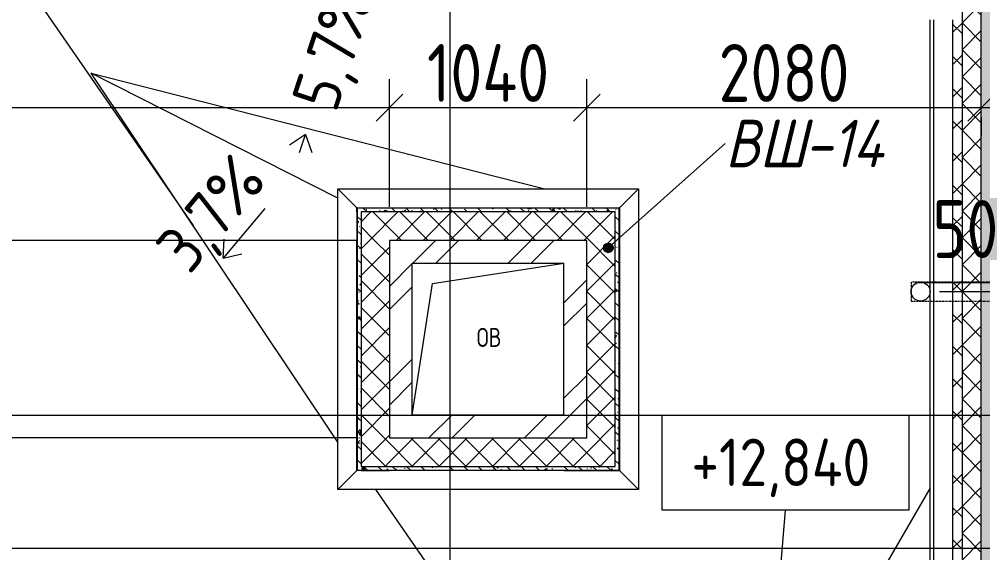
# Model space of a CAD drawing. Header units: millimetres. Extents: x -68946 to 690821, y -552984 to 293768.
# Drawn here: x 96196 to 101275, y -493030 to -490221 of the extents above; entities that cross this region are included whole.
import ezdxf

# ---------------------------------------------------------------- set-up
doc = ezdxf.new("R2010")
doc.units = ezdxf.units.MM
doc.linetypes.add('200_ШТРИХ_ш1п0_6_', pattern=[8, 5, -3])
doc.linetypes.add('ADSK_Линия сетки', pattern=[2500, 2000, -250, 0, -250])
doc.layers.get('Defpoints').update_dxf_attribs({"color": 250})
for name, color, linetype, lineweight in [('Аннотация', 250, 'Continuous', 20), ('Крыша', 7, 'Continuous', 5), ('Линии', 7, 'Continuous', 5), ('Ограждение', 7, 'Continuous', 5), ('Окна', 7, 'Continuous', 5), ('Оси', 250, 'Continuous', 9), ('Отметки', 7, 'Continuous', 9), ('Размеры', 7, 'Continuous', 9), ('Стены внутренние', 7, 'Continuous', 9), ('Стены наружные', 7, 'Continuous', 9), ('Стены отделка', 7, 'Continuous', 13), ('Стены перегородки', 7, 'Continuous', 13), ('Стены штриховка', 250, 'Continuous', 9), ('Узлы', 250, 'Continuous', 18)]:
    doc.layers.add(name, color=color, linetype=linetype, lineweight=lineweight)
doc.styles.add('GOST Common_1', font='', dxfattribs={"width": 0.9, "height": 250})
doc.styles.add('GOST Common_2', font='', dxfattribs={"width": 0.8, "height": 350})
doc.styles.add('GOST Common_I', font='', dxfattribs={"width": 0.9, "height": 250})
doc.styles.add('ISOCPEUR', font='isocpeur.ttf', dxfattribs={"width": 0.8, "height": 100})
doc.styles.add('ISOCPEUR_1', font='isocpeur.ttf', dxfattribs={"width": 0.9, "height": 250})
doc.styles.add('А3', font='ГОСТ тип А.ttf')
doc.styles.get('GOST Common_1').set_extended_font_data('GOST Common')
doc.styles.get('GOST Common_2').set_extended_font_data('GOST Common')
doc.styles.get('GOST Common_I').set_extended_font_data('GOST Common', italic=True)
doc.dimstyles.new('ADSK_Основной_2_мм', dxfattribs={"dimscale": 304.8, "dimtxt": 201.142999, "dimasz": 0.463911, "dimexe": 0.492126, "dimexo": 0.492126, "dimgap": 0.098425, "dimtad": 1, "dimdec": 0, "dimdsep": 46, "dimtxsty": 'GOST Common_2', "dimblk1": 'OBLIQUE', "dimblk2": 'OBLIQUE', "dimsah": 1, "dimcen": 0.09, "dimdle": 0.492126, "dimazin": 0, "dimtfac": 1, "dimtdec": 4, "dimtix": 1, "dimtmove": 1, "dimatfit": 3, "dimfxl": 1, "dimtvp": 1, "dimtolj": 1, "dimtzin": 0, "dimlwd": 9, "dimlwe": 9, "dimarcsym": 2})
doc.dimstyles.new('ADSK_Основной_2_мм_1', dxfattribs={"dimscale": 304.8, "dimtxt": 201.142999, "dimasz": 0.463911, "dimexe": 0.492126, "dimexo": 0.492126, "dimgap": 0.098425, "dimtad": 1, "dimdec": 0, "dimdsep": 46, "dimtxsty": 'GOST Common_2', "dimblk1": 'OBLIQUE', "dimblk2": 'OBLIQUE', "dimsah": 1, "dimcen": 0.09, "dimdle": 0.492126, "dimazin": 0, "dimtfac": 1, "dimtdec": 4, "dimtix": 1, "dimtmove": 0, "dimatfit": 3, "dimfxl": 1, "dimtvp": 1, "dimtolj": 1, "dimtzin": 0, "dimlwd": 9, "dimlwe": 9, "dimarcsym": 2})
pattern_1 = [(45, (23667.23, -543980.64), (-70.71068, 70.71068), []), (135, (23667.23, -543980.64), (-70.71068, -70.71068), [])]
pattern_2 = [(135, (23667.23, -543980.64), (-84.85281, -84.85281), []), (225, (23667.23, -543980.64), (84.85281, -84.85281), [])]
pattern_3 = [(45, (23667.23, -543980.64), (-251.4472, 251.4472), []), (45, (23667.23, -543599.64), (-251.4472, 251.4472), [])]
pattern_4 = [(135, (23667.23, -543980.64), (-75.43415, -75.43415), [106.68, -17.78, 3.556, -17.78]), (135, (23667.23, -543905.25), (-75.43415, -75.43415), []), (50, (23667.23, -543980.64), (127.52922, -11.15758), [13.335, -146.685]), (355, (23667.23, -543980.64), (-24.66966, 133.74002), [10.668, -117.348]), (100.451, (23677.86, -543981.57), (102.85973, 122.58178), [11.333, -124.663]), (46.184, (23667.23, -543945.08), (189.75516, -29.43036), [20.002, -220.027]), (96.636, (23683.04, -543947.53), (166.1822, 173.1996), [17, -186.995]), (351.184, (23667.23, -543945.08), (166.18393, 173.19757), [16.002, -176.022]), (21, (23685.01, -543953.97), (106.13027, -71.58603), [13.335, -146.685]), (326, (23685.01, -543953.97), (43.26188, 128.93175), [10.668, -117.348]), (71.451, (23693.85, -543959.94), (149.39198, 57.34505), [11.333, -124.663]), (37.5, (23667.23, -543980.64), (2.162228, 59.188357), [3.353, -112.573, 3.353, -115.773, -117.793]), (37.5, (23667.23, -543980.64), (2.162228, 59.188357), [-235.052, 3.353, -114.44]), (7.5, (23667.23, -543980.64), (46.773857, 70.126152), [3.353, -64.567, 3.353, -109.906, -44.895]), (7.5, (23667.23, -543980.64), (46.773857, 70.126152), [-181.178, 3.353, -41.542]), (327.5, (23627.58, -543980.64), (94.913671, -4.010093), [3.353, -41.097, 3.353, -135.331, -184.023]), (327.5, (23627.58, -543980.64), (94.913671, -4.010093), [-183.134, 3.353, -180.67]), (317.5, (23609.8, -543980.64), (103.69057, 17.79882), [3.353, -54.432, 3.353, -88.748, -130.683]), (317.5, (23609.8, -543980.64), (103.69057, 17.79882), [-149.885, 3.353, -127.33])]

# ---------------------------------------------------------------- blocks, each defined once
blk = doc.blocks.new('_Wn_-As_OpeningMEP_floor__Rectangular - _Wn_-As_OpeningMEP_floor__Rectangular-38095726-АР3_Кладочный план кровли _17_930 С2-3')
at = {"layer": 'Узлы', "lineweight": 5}
for p, q in [((-292.8, 342.8), (400, 450)), ((-400, -350), (-292.8, 342.8))]:
    blk.add_line(p, q, dxfattribs=at)
blk = doc.blocks.new('Ограждение - Ограждение-35727592-АР3_Кладочный план кровли _17_930 С2-3')
at = {"layer": 'Ограждение'}
for p, q in [((74208, 51283), (74208, 52867)), ((74308, 52767), (74208, 52867)), ((74208, 52867), (75792, 52867)), ((75792, 52867), (75692, 52767)), ((75792, 52867), (75792, 51283)), ((74308, 52767), (74308, 52765)), ((74310, 52767), (74308, 52767)), ((75692, 52767), (75690, 52767)), ((75692, 52765), (75692, 52767)), ((74308, 51383), (74208, 51283)), ((74308, 51385), (74308, 51383)), ((74308, 51383), (74310, 51383)), ((75690, 51383), (75692, 51383)), ((75692, 51383), (75692, 51385)), ((75692, 51383), (75792, 51283)), ((75792, 51283), (74208, 51283))]:
    blk.add_line(p, q, dxfattribs=at)
blk = doc.blocks.new('Высотные отметки - Рамка-32693647-АР3_Кладочный план кровли _17_930 С2-3')
at = {"layer": 'Аннотация'}
for p, q in [((-6.5, 0), (-6.5, 5)), ((-6.5, 5), (6.5, 5)), ((6.5, 5), (6.5, 0)), ((6.5, 0), (-6.5, 0))]:
    blk.add_line(p, q, dxfattribs=at)
blk = doc.blocks.new('_Oblique')
at = {"color": 0, "linetype": 'ByBlock', "lineweight": -2}
blk.add_line((-0.5, -0.5), (0.5, 0.5), dxfattribs=at)
blk = doc.blocks.new('*D6163')
at = {"layer": 'Defpoints', "color": 0, "lineweight": 30, "transparency": 16777216}
for p in [(93167.2, -490586.2), (98147.2, -490686.2), (98147.2, -491359.6)]:
    blk.add_point(p, dxfattribs=at)
at = {"layer": 'Размеры', "color": 0, "lineweight": 9, "transparency": 16777216}
for p, q in [((98147.2, -491209.6), (98147.2, -490536.2)), ((93017.2, -490686.2), (98297.2, -490686.2)), ((93167.2, -490736.2), (93167.2, -490836.2))]:
    blk.add_line(p, q, dxfattribs=at)
at = {"layer": 'Размеры', "color": 0, "lineweight": 9, "transparency": 16777216, "xscale": 141.4, "yscale": 141.4, "zscale": 141.4, "rotation": 180}
blk.add_blockref('_Oblique', (93167.2, -490686.2), dxfattribs=at)
at = {"layer": 'Размеры', "color": 0, "lineweight": 9, "transparency": 16777216, "xscale": 141.4, "yscale": 141.4, "zscale": 141.4}
blk.add_blockref('_Oblique', (98147.2, -490686.2), dxfattribs=at)
at = {"layer": 'Размеры', "color": 0, "transparency": 16777216, "insert": (94885.2, -490091.7), "char_height": 304.8, "width": 625.93, "attachment_point": 1, "line_spacing_factor": 1.022761, "style": 'А3'}
blk.add_mtext('\\A1;4980', dxfattribs=at)
blk = doc.blocks.new('*D6164')
at = {"layer": 'Defpoints', "color": 0, "lineweight": 30, "transparency": 16777216}
for p in [(99187.2, -490686.2), (98147.2, -491359.6), (99187.2, -491359.6)]:
    blk.add_point(p, dxfattribs=at)
at = {"layer": 'Размеры', "color": 0, "lineweight": 9, "transparency": 16777216}
for p, q in [((98147.2, -491209.6), (98147.2, -490536.2)), ((99187.2, -491209.6), (99187.2, -490536.2)), ((97997.2, -490686.2), (99337.2, -490686.2))]:
    blk.add_line(p, q, dxfattribs=at)
at = {"layer": 'Размеры', "color": 0, "lineweight": 9, "transparency": 16777216, "xscale": 141.4, "yscale": 141.4, "zscale": 141.4, "rotation": 180}
blk.add_blockref('_Oblique', (98147.2, -490686.2), dxfattribs=at)
at = {"layer": 'Размеры', "color": 0, "lineweight": 9, "transparency": 16777216, "xscale": 141.4, "yscale": 141.4, "zscale": 141.4}
blk.add_blockref('_Oblique', (99187.2, -490686.2), dxfattribs=at)
at = {"layer": 'Размеры', "color": 0, "transparency": 16777216, "insert": (98667.2, -490503.8), "char_height": 304.8, "width": 580.928, "attachment_point": 5, "style": 'А3'}
blk.add_mtext('\\A1;1040', dxfattribs=at)
blk = doc.blocks.new('*D6165')
at = {"layer": 'Defpoints', "color": 0, "lineweight": 30, "transparency": 16777216}
for p in [(101267.2, -490586.2), (101267.2, -490686.2), (99187.2, -491359.6)]:
    blk.add_point(p, dxfattribs=at)
at = {"layer": 'Размеры', "color": 0, "lineweight": 9, "transparency": 16777216}
for p, q in [((99187.2, -491209.6), (99187.2, -490536.2)), ((99037.2, -490686.2), (101417.2, -490686.2)), ((101267.2, -490736.2), (101267.2, -490836.2))]:
    blk.add_line(p, q, dxfattribs=at)
at = {"layer": 'Размеры', "color": 0, "lineweight": 9, "transparency": 16777216, "xscale": 141.4, "yscale": 141.4, "zscale": 141.4, "rotation": 180}
blk.add_blockref('_Oblique', (99187.2, -490686.2), dxfattribs=at)
at = {"layer": 'Размеры', "color": 0, "lineweight": 9, "transparency": 16777216, "xscale": 141.4, "yscale": 141.4, "zscale": 141.4}
blk.add_blockref('_Oblique', (101267.2, -490686.2), dxfattribs=at)
at = {"layer": 'Размеры', "color": 0, "transparency": 16777216, "insert": (100227.2, -490503.8), "char_height": 304.8, "width": 605.475, "attachment_point": 5, "style": 'А3'}
blk.add_mtext('\\A1;2080', dxfattribs=at)
blk = doc.blocks.new('*D6206')
at = {"layer": 'Defpoints', "color": 0, "lineweight": 30, "transparency": 16777216}
for p in [(99478.2, -490046.1), (95809.4, -491385.6), (98121.2, -491385.6)]:
    blk.add_point(p, dxfattribs=at)
at = {"layer": 'Размеры', "color": 0, "lineweight": 9, "transparency": 16777216}
for p, q in [((95809.4, -489896.1), (95809.4, -491535.6)), ((99328.2, -490046.1), (95659.4, -490046.1)), ((97971.2, -491385.6), (95659.4, -491385.6))]:
    blk.add_line(p, q, dxfattribs=at)
at = {"layer": 'Размеры', "color": 0, "lineweight": 9, "transparency": 16777216, "xscale": 141.4, "yscale": 141.4, "zscale": 141.4}
for p, rotation in [((95809.4, -490046.1), 90), ((95809.4, -491385.6), 270)]:
    blk.add_blockref('_Oblique', p, dxfattribs=dict(at, rotation=rotation))
at = {"layer": 'Размеры', "color": 0, "transparency": 16777216, "insert": (95627, -490715.9), "char_height": 304.8, "width": 560.473, "attachment_point": 5, "rotation": 90, "style": 'А3'}
blk.add_mtext('\\A1;1339', dxfattribs=at)
blk = doc.blocks.new('*D6207')
at = {"layer": 'Defpoints', "color": 0, "lineweight": 30, "transparency": 16777216}
for p in [(98121.2, -491385.6), (95809.4, -492425.6), (98121.2, -492425.6)]:
    blk.add_point(p, dxfattribs=at)
at = {"layer": 'Размеры', "color": 0, "lineweight": 9, "transparency": 16777216}
for p, q in [((95809.4, -491235.6), (95809.4, -492575.6)), ((97971.2, -491385.6), (95659.4, -491385.6)), ((97971.2, -492425.6), (95659.4, -492425.6))]:
    blk.add_line(p, q, dxfattribs=at)
at = {"layer": 'Размеры', "color": 0, "lineweight": 9, "transparency": 16777216, "xscale": 141.4, "yscale": 141.4, "zscale": 141.4}
for p, rotation in [((95809.4, -491385.6), 90), ((95809.4, -492425.6), 270)]:
    blk.add_blockref('_Oblique', p, dxfattribs=dict(at, rotation=rotation))
at = {"layer": 'Размеры', "color": 0, "transparency": 16777216, "insert": (95627, -491905.6), "char_height": 304.8, "width": 580.928, "attachment_point": 5, "rotation": 90, "style": 'А3'}
blk.add_mtext('\\A1;1040', dxfattribs=at)
blk = doc.blocks.new('*D6208')
at = {"layer": 'Defpoints', "color": 0, "lineweight": 30, "transparency": 16777216}
for p in [(98121.2, -492425.6), (95809.4, -493865.6), (97662.2, -493865.6)]:
    blk.add_point(p, dxfattribs=at)
at = {"layer": 'Размеры', "color": 0, "lineweight": 9, "transparency": 16777216}
for p, q in [((95809.4, -492275.6), (95809.4, -494015.6)), ((97971.2, -492425.6), (95659.4, -492425.6)), ((97512.2, -493865.6), (95659.4, -493865.6))]:
    blk.add_line(p, q, dxfattribs=at)
at = {"layer": 'Размеры', "color": 0, "lineweight": 9, "transparency": 16777216, "xscale": 141.4, "yscale": 141.4, "zscale": 141.4}
for p, rotation in [((95809.4, -492425.6), 90), ((95809.4, -493865.6), 270)]:
    blk.add_blockref('_Oblique', p, dxfattribs=dict(at, rotation=rotation))
at = {"layer": 'Размеры', "color": 0, "transparency": 16777216, "insert": (95627, -493145.6), "char_height": 304.8, "width": 601.383, "attachment_point": 5, "rotation": 90, "style": 'А3'}
blk.add_mtext('\\A1;1440', dxfattribs=at)
blk = doc.blocks.new('*D6222')
at = {"layer": 'Defpoints', "color": 0, "lineweight": 30, "transparency": 16777216}
for p in [(101467.2, -491964.7), (101517.2, -491964.7), (101517.2, -492064.7)]:
    blk.add_point(p, dxfattribs=at)
at = {"layer": 'Размеры', "color": 0, "lineweight": 9, "transparency": 16777216}
for p, q in [((101342.4, -491609.8), (100916.7, -491609.8)), ((101492.2, -492064.7), (101342.4, -491609.8)), ((101467.2, -492064.7), (101325.8, -492064.7)), ((101467.2, -492064.7), (101517.2, -492064.7)), ((101467.2, -492064.7), (101517.2, -492064.7)), ((101517.2, -492064.7), (101658.6, -492064.7)), ((101467.2, -492114.7), (101467.2, -492214.7)), ((101517.2, -492114.7), (101517.2, -492214.7))]:
    blk.add_line(p, q, dxfattribs=at)
at = {"layer": 'Размеры', "color": 0, "lineweight": 9, "transparency": 16777216, "xscale": 141.4, "yscale": 141.4, "zscale": 141.4}
blk.add_blockref('_Oblique', (101467.2, -492064.7), dxfattribs=at)
at = {"layer": 'Размеры', "color": 0, "lineweight": 9, "transparency": 16777216, "xscale": 141.4, "yscale": 141.4, "zscale": 141.4, "rotation": 180}
blk.add_blockref('_Oblique', (101517.2, -492064.7), dxfattribs=at)
at = {"layer": 'Размеры', "color": 0, "transparency": 16777216, "insert": (101009.7, -491173.4), "char_height": 304.8, "width": 302.737, "attachment_point": 1, "line_spacing_factor": 1.022761, "style": 'А3'}
blk.add_mtext('\\A1;50', dxfattribs=at)
blk = doc.blocks.new('*D6204')
at = {"layer": 'Defpoints', "color": 0, "lineweight": 30, "transparency": 16777216}
for p in [(100897.2, -491655.2), (100897.2, -497555.2), (103581.9, -497555.2)]:
    blk.add_point(p, dxfattribs=at)
at = {"layer": 'Размеры', "color": 0, "lineweight": 9, "transparency": 16777216}
for p, q in [((103581.9, -491505.2), (103581.9, -497705.2)), ((101047.2, -491655.2), (103731.9, -491655.2)), ((101047.2, -497555.2), (103731.9, -497555.2))]:
    blk.add_line(p, q, dxfattribs=at)
at = {"layer": 'Размеры', "color": 0, "lineweight": 9, "transparency": 16777216, "xscale": 141.4, "yscale": 141.4, "zscale": 141.4}
for p, rotation in [((103581.9, -491655.2), 90), ((103581.9, -497555.2), 270)]:
    blk.add_blockref('_Oblique', p, dxfattribs=dict(at, rotation=rotation))
at = {"layer": 'Размеры', "color": 0, "transparency": 16777216, "insert": (103399.5, -494605.2), "char_height": 304.8, "width": 605.475, "attachment_point": 5, "rotation": 90, "style": 'А3'}
blk.add_mtext('\\A1;5900', dxfattribs=at)

msp = doc.modelspace()

# ---------------------------------------------------------------- hatches: boundary and pattern name
at = {"layer": 'Аннотация'}
h = msp.add_hatch(color=256, dxfattribs=at)
edge = h.paths.add_edge_path()
edge.add_arc((99300.8253, -491425.285), 25, 0, 360)
at = {"layer": 'Стены внутренние', "lineweight": 5}
h = msp.add_hatch(dxfattribs=at)
h.set_pattern_fill('FP_1', color=256, style=0, pattern_type=2)
h.set_pattern_definition([(135, (23667.23, -543980.64), (-142.5619, -142.5619), []), (135, (23809.8, -543980.64), (-142.5619, -142.5619), [252.016, -50.403, 3.353, -47.05])])
h.paths.add_polyline_path([(101467.2298, -504205.6404), (101467.2298, -485075.6404), (101392.2298, -485000.6404), (101467.2298, -485000.6404), (101467.2298, -484905.6404), (101267.2298, -484905.6404), (101267.2298, -504205.6404)])
at = {"layer": 'Стены наружные', "lineweight": 5}
h = msp.add_hatch(dxfattribs=at)
h.set_pattern_fill('FP_34', color=256, style=0, pattern_type=2)
h.set_pattern_definition(pattern_2)
h.paths.add_polyline_path([(101117.2298, -490224.1477), (101167.2298, -490224.1477), (101167.2298, -485605.641), (101117.2298, -485605.641), (101117.2298, -490218.1477)])
h.paths.add_polyline_path([(101117.2298, -485405.641), (101167.2298, -485405.641), (101167.2298, -485155.641), (101117.2298, -485155.641), (101117.2298, -485305.641)])
h = msp.add_hatch(dxfattribs=at)
h.set_pattern_fill('FP_33', color=256, style=0, pattern_type=2)
h.set_pattern_definition(pattern_1)
h.paths.add_polyline_path([(101267.2298, -490224.1477), (101267.2298, -485405.641), (101167.2298, -485405.641), (101167.2298, -490224.1477), (101246.8023, -490224.1477)])
h = msp.add_hatch(dxfattribs=at)
h.set_pattern_fill('FP_34', color=256, style=0, pattern_type=2)
h.set_pattern_definition(pattern_2)
h.paths.add_polyline_path([(101117.2298, -504305.6404), (101167.2298, -504305.6404), (101167.2298, -490224.1477), (101117.2298, -490224.1477), (101117.2298, -504205.6404)])
h = msp.add_hatch(dxfattribs=at)
h.set_pattern_fill('FP_33', color=256, style=0, pattern_type=2)
h.set_pattern_definition(pattern_1)
h.paths.add_polyline_path([(101246.8023, -504205.6404), (101267.2298, -504205.6404), (101267.2298, -490224.1477), (101167.2298, -490224.1477), (101167.2298, -504205.6404)])
h = msp.add_hatch(dxfattribs=at)
h.set_pattern_fill('FP_48', color=256, style=0, pattern_type=2)
h.set_pattern_definition(pattern_4)
h.paths.add_polyline_path([(97997.2298, -492595.6404), (97997.2298, -491235.6404), (97975.2298, -491235.6404), (97975.2298, -491505.6404), (97977.2298, -491505.6404), (97977.2298, -492595.6404)])
h = msp.add_hatch(dxfattribs=at)
h.set_pattern_fill('FP_48', color=256, style=0, pattern_type=2)
h.set_pattern_definition(pattern_4)
h.paths.add_polyline_path([(99067.2298, -491235.6404), (99337.2298, -491235.6404), (99337.2298, -491213.6404), (99067.2298, -491213.6404), (99067.2298, -491215.6404), (97977.2298, -491215.6404), (97977.2298, -491235.6404), (98411.3174, -491235.6404)])
h = msp.add_hatch(dxfattribs=at)
h.set_pattern_fill('FP_33', color=256, style=0, pattern_type=2)
h.set_pattern_definition(pattern_1)
h.paths.add_polyline_path([(99067.2298, -491385.6404), (99187.2298, -491385.6404), (99187.2298, -491235.6404), (97997.2298, -491235.6404), (97997.2298, -491385.6404), (98411.3174, -491385.6404)])
h = msp.add_hatch(dxfattribs=at)
h.set_pattern_fill('FP_33', color=256, style=0, pattern_type=2)
h.set_pattern_definition(pattern_1)
h.paths.add_polyline_path([(99337.2298, -492575.6404), (99337.2298, -491235.6404), (99187.2298, -491235.6404), (99187.2298, -492575.6404)])
h = msp.add_hatch(dxfattribs=at)
h.set_pattern_fill('FP_48', color=256, style=0, pattern_type=2)
h.set_pattern_definition(pattern_4)
h.paths.add_polyline_path([(99357.2298, -492595.6404), (99357.2298, -491215.6404), (99337.2298, -491215.6404), (99337.2298, -492595.6404)])
h = msp.add_hatch(dxfattribs=at)
h.set_pattern_fill('FP_33', color=256, style=0, pattern_type=2)
h.set_pattern_definition(pattern_1)
h.paths.add_polyline_path([(98147.2298, -492575.6404), (98147.2298, -491385.6404), (97997.2298, -491385.6404), (97997.2298, -492575.6404)])
h = msp.add_hatch(dxfattribs=at)
h.set_pattern_fill('FP_43', color=256, style=0, pattern_type=2)
h.set_pattern_definition(pattern_3)
h.paths.add_polyline_path([(98411.3174, -491505.6404), (99067.2298, -491505.6404), (99067.2298, -491385.6404), (98147.2298, -491385.6404), (98147.2298, -491505.6404), (98267.2298, -491505.6404)])
h = msp.add_hatch(dxfattribs=at)
h.set_pattern_fill('FP_43', color=256, style=0, pattern_type=2)
h.set_pattern_definition(pattern_3)
h.paths.add_polyline_path([(99187.2298, -492425.6404), (99187.2298, -491385.6404), (99067.2298, -491385.6404), (99067.2298, -492425.6404)])
h = msp.add_hatch(dxfattribs=at)
h.set_pattern_fill('FP_43', color=256, style=0, pattern_type=2)
h.set_pattern_definition(pattern_3)
h.paths.add_polyline_path([(98267.2298, -492425.6404), (98267.2298, -491505.6404), (98147.2298, -491505.6404), (98147.2298, -492425.6404)])
h = msp.add_hatch(dxfattribs=at)
h.set_pattern_fill('FP_43', color=256, style=0, pattern_type=2)
h.set_pattern_definition(pattern_3)
h.paths.add_polyline_path([(98411.3174, -492425.6404), (99067.2298, -492425.6404), (99067.2298, -492305.6404), (98267.2298, -492305.6404), (98267.2298, -492425.6404)])
h = msp.add_hatch(dxfattribs=at)
h.set_pattern_fill('FP_33', color=256, style=0, pattern_type=2)
h.set_pattern_definition(pattern_1)
h.paths.add_polyline_path([(98411.3174, -492575.6404), (99187.2298, -492575.6404), (99187.2298, -492425.6404), (98147.2298, -492425.6404), (98147.2298, -492575.6404), (98267.2298, -492575.6404)])
h = msp.add_hatch(dxfattribs=at)
h.set_pattern_fill('FP_48', color=256, style=0, pattern_type=2)
h.set_pattern_definition(pattern_4)
h.paths.add_polyline_path([(99187.2298, -492597.6404), (99337.2298, -492597.6404), (99337.2298, -492575.6404), (97997.2298, -492575.6404), (97997.2298, -492597.6404), (98267.2298, -492597.6404), (98267.2298, -492595.6404), (99067.2298, -492595.6404), (99067.2298, -492597.6404)])

# ---------------------------------------------------------------- linework, layer by layer
at = {"layer": 'Аннотация'}
msp.add_line((99300.8253, -491425.285), (99917.4449, -490875.2931), dxfattribs=at)
msp.add_circle((99300.8253, -491425.285), 25, dxfattribs=at)
at = {"layer": 'Крыша'}
for p, q in [((93437.2298, -485995.8931), (97112.3693, -491307.8589)), ((97875.2298, -492448.163), (96575.0734, -490504.7231)), ((96575.0734, -490504.7231), (98709.7578, -491048.2682)), ((97875.2298, -491163.0091), (96575.0734, -490504.7231)), ((98709.7578, -491048.2682), (98966.4962, -491113.6404)), ((98073.9042, -492697.6404), (98996.3579, -494030.9348)), ((100223.3574, -494023.1009), (100997.2298, -492692.0405))]:
    msp.add_line(p, q, dxfattribs=at)
at = {"layer": 'Линии', "linetype": '200_ШТРИХ_ш1п0_6_', "lineweight": 9}
for p, q in [((101945.2355, -491605.1605), (100897.2355, -491605.1605)), ((100897.2355, -491605.1605), (100897.2355, -491705.1605)), ((100897.2355, -491705.1605), (101945.2355, -491705.1605))]:
    msp.add_line(p, q, dxfattribs=at)
at = {"layer": 'Линии', "lineweight": 9}
msp.add_circle((100947.2355, -491655.1605), 50, dxfattribs=at)
at = {"layer": 'Оси', "linetype": 'ADSK_Линия сетки', "ltscale": 100}
for p, q in [((98467.2298, -547719.4803), (98467.2298, -482778.6358)), ((88763.207, -492305.6404), (180488.1093, -492305.6404)), ((88763.207, -493005.6404), (180488.1093, -493005.6404))]:
    msp.add_line(p, q, dxfattribs=at)
at = {"layer": 'Отметки'}
msp.add_line((100117.2298, -494205.6404), (100235.0283, -492806.1632), dxfattribs=at)
at = {"layer": 'Размеры'}
for p, q in [((97704.2316, -490827.5034), (97620.7, -490883.99)), ((97672.6616, -490922.2281), (97704.2316, -490827.5034)), ((97704.2316, -490827.5034), (97737.1738, -490922.8086)), ((97490.3057, -491217.0948), (97270.6948, -491479.0216)), ((97270.6948, -491479.0216), (97275.0545, -491378.278)), ((97270.6948, -491479.0216), (97369.1339, -491457.1584))]:
    msp.add_line(p, q, dxfattribs=at)
at = {"layer": 'Стены отделка', "lineweight": 5}
for p, q in [((100997.2298, -504475.6404), (100997.2298, -490224.1477)), ((97975.2298, -491235.6404), (97975.2298, -491215.6404)), ((97977.2298, -491213.6404), (99067.2298, -491213.6404)), ((99187.2298, -491213.6404), (99359.2298, -491213.6404)), ((99359.2298, -491213.6404), (99359.2298, -492595.6404)), ((97975.2298, -492595.6404), (97975.2298, -491505.6404)), ((97997.2298, -492597.6404), (97977.2298, -492597.6404)), ((99067.2298, -492597.6404), (98267.2298, -492597.6404)), ((99337.2298, -492597.6404), (99357.2298, -492597.6404))]:
    msp.add_line(p, q, dxfattribs=at)
at = {"layer": 'Стены перегородки'}
for p, q in [((101167.2298, -504305.6404), (101167.2298, -484905.6404)), ((101267.2298, -504205.6404), (101267.2298, -485005.6203)), ((101117.2298, -504355.6404), (101117.2298, -490224.1477)), ((99067.2298, -491213.6404), (99187.2298, -491213.6404)), ((97975.2298, -491505.6404), (97975.2298, -491385.6404)), ((99187.2298, -491385.6404), (98147.2298, -491385.6404)), ((98147.2298, -491385.6404), (98147.2298, -492425.6404)), ((99187.2298, -492425.6404), (99187.2298, -491385.6404)), ((98267.2298, -491505.6404), (99067.2298, -491505.6404)), ((98267.2298, -492305.6404), (98267.2298, -491505.6404)), ((99067.2298, -492305.6404), (99067.2298, -491505.6404)), ((99067.2298, -492305.6404), (98267.2298, -492305.6404)), ((98147.2298, -492425.6404), (99187.2298, -492425.6404)), ((98267.2298, -492597.6404), (98147.2298, -492597.6404)), ((99067.2298, -492597.6404), (99187.2298, -492597.6404))]:
    msp.add_line(p, q, dxfattribs=at)
at = {"layer": 'Стены штриховка'}
for p, q in [((101017.2298, -504455.6404), (101017.2298, -490224.1477)), ((97977.2298, -491213.6404), (97975.2298, -491213.6404)), ((97975.2298, -491213.6404), (97975.2298, -491215.6404)), ((99359.2298, -491215.6404), (97975.2298, -491215.6404)), ((97975.2298, -491235.6404), (97975.2298, -491385.6404)), ((97975.2298, -491235.6404), (97977.2298, -491235.6404)), ((97977.2298, -491213.6404), (97977.2298, -492597.6404)), ((99337.2298, -491235.6404), (97997.2298, -491235.6404)), ((97997.2298, -491235.6404), (97997.2298, -492575.6404)), ((99337.2298, -491213.6404), (99337.2298, -491215.6404)), ((99337.2298, -492575.6404), (99337.2298, -491235.6404)), ((99357.2298, -492597.6404), (99357.2298, -491213.6404)), ((97975.2298, -492595.6404), (97975.2298, -492597.6404)), ((97975.2298, -492595.6404), (99359.2298, -492595.6404)), ((97975.2298, -492597.6404), (97977.2298, -492597.6404)), ((97997.2298, -492575.6404), (99337.2298, -492575.6404)), ((97997.2298, -492597.6404), (97997.2298, -492595.6404)), ((97997.2298, -492597.6404), (98147.2298, -492597.6404)), ((99187.2298, -492597.6404), (99337.2298, -492597.6404)), ((99337.2298, -492595.6404), (99337.2298, -492597.6404)), ((99357.2298, -492597.6404), (99359.2298, -492597.6404)), ((99359.2298, -492597.6404), (99359.2298, -492595.6404))]:
    msp.add_line(p, q, dxfattribs=at)

# ---------------------------------------------------------------- block references
at = {"layer": 'Ограждение'}
msp.add_blockref('Ограждение - Ограждение-35727592-АР3_Кладочный план кровли _17_930 С2-3', (23667.2298, -543980.641), dxfattribs=at)
at = {"layer": 'Окна'}
msp.add_blockref('_Wn_-As_OpeningMEP_floor__Rectangular - _Wn_-As_OpeningMEP_floor__Rectangular-38095726-АР3_Кладочный план кровли _17_930 С2-3', (98667.2298, -491955.6404), dxfattribs=at)
at = {"layer": 'Отметки', "xscale": 99.99999999999993, "yscale": 99.99999999999993, "zscale": 99.99999999999993}
msp.add_blockref('Высотные отметки - Рамка-32693647-АР3_Кладочный план кровли _17_930 С2-3', (100235.0283, -492806.1632), dxfattribs=at)

# ---------------------------------------------------------------- texts
at = {"layer": 'Аннотация', "attachment_point": 1}
for s, insert, char_height, width, style in [('ВШ', (99917.4449, -490750.2931), 250, 505.063125, 'GOST Common_I'), ('-14', (100334.1637, -490750.2931), 250, 562.784625, 'GOST Common_I'), ('ОВ', (98607.2509, -491846.685), 100, 160.3375, 'ISOCPEUR')]:
    msp.add_mtext(s, dxfattribs=dict(at, insert=insert, char_height=char_height, width=width, style=style))
at = {"layer": 'Отметки', "insert": (99738.468, -492429.4561), "char_height": 250, "width": 1191.744618, "attachment_point": 1, "line_spacing_factor": 1.022761, "style": 'GOST Common_1'}
msp.add_mtext('+12,840', dxfattribs=at)
at = {"layer": 'Размеры', "char_height": 250, "width": 854.495671, "attachment_point": 1, "line_spacing_factor": 1.149209, "style": 'ISOCPEUR_1'}
for s, insert, rotation in [('5,7%', (97627.4014, -490640.5657), 71.5677153), ('3,7%', (96901.4656, -491411.0416), 50.0220571)]:
    msp.add_mtext(s, dxfattribs=dict(at, insert=insert, rotation=rotation))

# ---------------------------------------------------------------- dimensions: what is measured, and where the dimension line sits
at = {"layer": 'Размеры'}
for base, p1, p2, override, picture, middle in [((95809.3912, -491385.6404), (99478.2298, -490046.1477), (98121.2298, -491385.6404), {"dimtxt": 1, "dimlfac": 1, "dimpost": '<>', "dimtxsty": 'А3', "dimfxl": 1906.748449}, '*D6206', (95626.9912, -490715.8941)), ((95809.3912, -492425.6404), (98121.2298, -491385.6404), (98121.2298, -492425.6404), {"dimtxt": 1, "dimlfac": 1, "dimpost": '<>', "dimtxsty": 'А3', "dimfxl": 1040}, '*D6207', (95626.9912, -491905.6404)), ((103581.9169, -497555.1605), (100897.2355, -491655.1605), (100897.2355, -497555.1605), {"dimtxt": 1, "dimlfac": 1, "dimpost": '<>', "dimtxsty": 'А3', "dimfxl": 5900}, '*D6204', (103399.5169, -494605.1605)), ((95809.3912, -493865.6404), (98121.2298, -492425.6404), (97662.2298, -493865.6404), {"dimtxt": 1, "dimlfac": 1, "dimpost": '<>', "dimtxsty": 'А3', "dimfxl": 1511.383803}, '*D6208', (95626.9912, -493145.6404))]:
    dim = msp.add_linear_dim(base=base, p1=p1, p2=p2, angle=90, dimstyle='ADSK_Основной_2_мм_1', override=override, dxfattribs=at)
    dim.commit()
    dim.dimension.update_dxf_attribs({"geometry": picture, "text_midpoint": middle})
for base, p1, p2, override, picture, middle in [((98147.2298, -490686.1576), (93167.2298, -490586.1727), (98147.2298, -491359.6404), {"dimtxt": 1, "dimlfac": 1, "dimpost": '<>', "dimtxsty": 'А3', "dimfxl": 5039.707559}, '*D6163', (95198.1832, -490528.1253)), ((101517.2298, -492064.6962), (101467.2298, -491964.7113), (101517.2298, -491964.7113), {"dimtxt": 1, "dimlfac": 1, "dimpost": '<>', "dimtxsty": 'А3', "dimfxl": 50}, '*D6222', (101312.4216, -491609.8243))]:
    dim = msp.add_linear_dim(base=base, p1=p1, p2=p2, dimstyle='ADSK_Основной_2_мм', override=override, dxfattribs=at)
    dim.commit()
    dim.dimension.update_dxf_attribs({"geometry": picture, "text_midpoint": middle, "dimtype": 160})
for base, p1, p2, override, picture, middle in [((99187.2298, -490686.1576), (98147.2298, -491359.6404), (99187.2298, -491359.6404), {"dimtxt": 1, "dimlfac": 1, "dimpost": '<>', "dimtxsty": 'А3', "dimfxl": 1040}, '*D6164', (98667.2298, -490503.7576)), ((101267.2298, -490686.1576), (99187.2298, -491359.6404), (101267.2298, -490586.1727), {"dimtxt": 1, "dimlfac": 1, "dimpost": '<>', "dimtxsty": 'А3', "dimfxl": 2219.155758}, '*D6165', (100227.2298, -490503.7576))]:
    dim = msp.add_linear_dim(base=base, p1=p1, p2=p2, dimstyle='ADSK_Основной_2_мм_1', override=override, dxfattribs=at)
    dim.commit()
    dim.dimension.update_dxf_attribs({"geometry": picture, "text_midpoint": middle})

doc.saveas('drawing.dxf')
